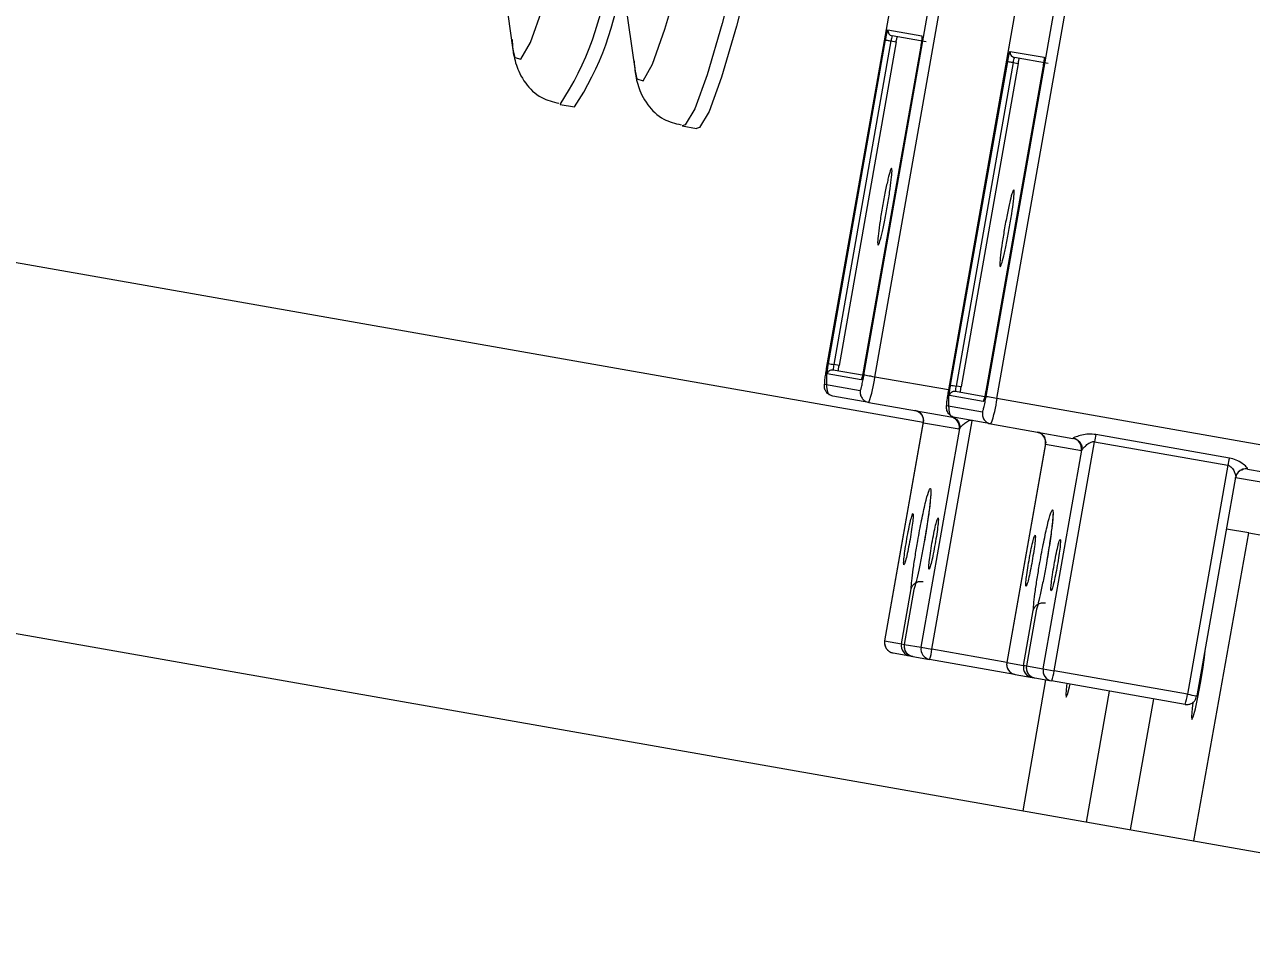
# Model space of a CAD drawing. Header units: millimetres. Extents: x 0 to 1189, y 0 to 841.
# Drawn here: x 624.827 to 629.529, y 586.482 to 590.037 of the extents above; entities that cross this region are included whole.
import ezdxf

# ---------------------------------------------------------------- set-up
doc = ezdxf.new("R2010")
doc.units = ezdxf.units.MM
doc.layers.get('0').update_dxf_attribs({"lineweight": 18})
doc.layers.add('尺寸线层', color=3, linetype='Continuous', lineweight=18)
doc.dimstyles.new('ISO-25', dxfattribs={"dimtxt": 2.5, "dimasz": 2.5, "dimexe": 1.25, "dimexo": 0.625, "dimtad": 1, "dimtxsty": 'Standard', "dimcen": 2.5, "dimdle": 5, "dimadec": 0, "dimazin": 0, "dimtfac": 1, "dimtmove": 0, "dimatfit": 3, "dimfxl": 1, "dimarcsym": 0})

# ---------------------------------------------------------------- blocks, each defined once
blk = doc.blocks.new('*X16')
at = {"layer": '尺寸线层', "linetype": 'Continuous'}
for points in [[(668.6687, 617.1299), (668.6299, 612.9938), (667.2905, 613.2299)], [(655.1602, 540.5189), (656.5383, 544.4188), (655.199, 544.6549)]]:
    blk.add_hatch(color=0, dxfattribs=at).paths.add_polyline_path(points, flags=0)
at = {"layer": '尺寸线层', "color": 0, "linetype": 'Continuous'}
for p, q in [((666.5541, 617.5027), (670.6383, 616.7826)), ((668.6687, 617.1299), (655.1602, 540.5189)), ((625.2283, 545.7966), (657.1298, 540.1716))]:
    blk.add_line(p, q, dxfattribs=at)
at = {"layer": '尺寸线层', "color": 0, "insert": (658.4206, 579.4404), "char_height": 3.5, "width": 28.938547, "attachment_point": 5, "rotation": 80.0001}
blk.add_mtext('388,96', dxfattribs=at)

msp = doc.modelspace()

# ---------------------------------------------------------------- linework, layer by layer
at = {"color": 7, "linetype": 'Continuous', "lineweight": 15}
for p, q in [((628.512, 588.6097), (628.9938, 591.3421)), ((628.5537, 588.6023), (629.0355, 591.3348)), ((626.651, 590.2743), (626.6986, 589.94)), ((627.119, 590.1918), (627.1667, 589.8575)), ((628.1596, 590.193), (627.8995, 588.7177)), ((628.0439, 588.6922), (628.3041, 590.1676)), ((628.6277, 590.1105), (628.3675, 588.6352)), ((627.9078, 588.7365), (628.1266, 589.9774)), ((628.136, 590.0164), (628.2659, 589.9934)), ((628.2821, 589.9703), (628.1522, 589.9932)), ((628.1475, 589.9737), (627.9287, 588.7329)), ((628.1672, 589.9702), (627.9484, 588.7294)), ((628.2614, 589.9536), (628.0426, 588.7128)), ((628.2614, 589.9536), (628.0426, 588.7128)), ((628.1475, 589.9737), (628.1672, 589.9702)), ((628.2614, 589.9536), (628.2614, 589.9536)), ((628.604, 589.9338), (628.734, 589.9109)), ((628.3759, 588.654), (628.5947, 589.8949)), ((628.6156, 589.8912), (628.3968, 588.6503)), ((628.6352, 589.8877), (628.4164, 588.6469)), ((628.6156, 589.8912), (628.6352, 589.8877)), ((628.7502, 589.8878), (628.6202, 589.9107)), ((628.7294, 589.8711), (628.5106, 588.6302)), ((628.7295, 589.8711), (628.5107, 588.6302)), ((628.7294, 589.8711), (628.7295, 589.8711)), ((626.8797, 589.7302), (626.9346, 589.7205)), ((627.3477, 589.6476), (627.4026, 589.6379)), ((628.2708, 588.5101), (623.2549, 589.3945)), ((627.9264, 588.7129), (628.0451, 588.692)), ((627.9484, 588.7294), (627.9287, 588.7329)), ((628.0333, 588.6738), (627.9033, 588.6967)), ((627.8928, 588.658), (628.0299, 588.6338)), ((628.5013, 588.5913), (628.3714, 588.6142)), ((628.3945, 588.6304), (628.5132, 588.6095)), ((628.4164, 588.6469), (628.3968, 588.6503)), ((628.0623, 588.5874), (627.9251, 588.6116)), ((628.0623, 588.5874), (628.3768, 588.532)), ((628.3608, 588.5754), (628.498, 588.5512)), ((628.2708, 588.527), (628.2722, 588.5152)), ((628.5303, 588.5049), (628.3932, 588.5291)), ((628.2712, 588.5125), (628.1232, 587.673)), ((628.2711, 588.5115), (628.1232, 587.673)), ((628.2628, 587.6484), (628.4107, 588.4869)), ((628.2721, 588.5098), (628.2711, 588.5115)), ((628.2721, 588.5098), (628.4092, 588.4857)), ((628.4107, 588.4869), (628.4092, 588.4857)), ((628.5303, 588.5049), (628.8449, 588.4495)), ((628.7392, 588.4299), (628.5912, 587.5904)), ((628.7391, 588.4289), (628.5913, 587.5904)), ((628.7389, 588.4445), (628.7403, 588.4326)), ((628.7401, 588.4273), (628.7391, 588.4289)), ((628.7401, 588.4273), (628.8773, 588.4031)), ((628.7726, 587.5585), (628.9275, 588.4369)), ((628.9275, 588.4369), (629.4386, 588.3468)), ((629.4442, 588.3743), (628.933, 588.4644)), ((628.7309, 587.5658), (628.8787, 588.4043)), ((628.8787, 588.4043), (628.8773, 588.4031)), ((629.4386, 588.3468), (629.2837, 587.4683)), ((629.5133, 588.3316), (632.5011, 587.8048)), ((629.3207, 587.4618), (629.4687, 588.3013)), ((629.467, 588.2991), (629.4685, 588.3003)), ((630.5637, 588.1058), (629.4683, 588.2989)), ((629.4687, 588.3042), (629.474, 588.3149)), ((629.519, 588.0869), (629.4336, 588.1019)), ((629.3079, 586.9056), (629.519, 588.0869)), ((629.519, 588.0869), (632.4679, 587.5669)), ((628.1876, 587.6616), (628.2248, 587.8726)), ((628.2356, 587.8707), (628.1984, 587.6597)), ((628.2356, 587.8706), (628.1984, 587.6597)), ((628.2356, 587.8707), (628.2356, 587.8706)), ((628.6557, 587.5791), (628.6929, 587.79)), ((628.7036, 587.7881), (628.6664, 587.5772)), ((628.7037, 587.7881), (628.6665, 587.5772)), ((628.7036, 587.7881), (628.7037, 587.7881)), ((624.4744, 587.7579), (630.0389, 586.7767)), ((628.1232, 587.673), (628.1876, 587.6616)), ((628.1232, 587.673), (628.1232, 587.673)), ((628.1556, 587.6266), (628.22, 587.6153)), ((628.1984, 587.6597), (628.2628, 587.6484)), ((628.1984, 587.6597), (628.1984, 587.6597)), ((628.2628, 587.6484), (628.3045, 587.641)), ((628.22, 587.6153), (628.2308, 587.6134)), ((628.2308, 587.6134), (628.2952, 587.602)), ((628.6209, 587.5446), (628.2952, 587.602)), ((628.5913, 587.5904), (628.5912, 587.5904)), ((628.5913, 587.5904), (628.6557, 587.5791)), ((628.6237, 587.5441), (628.688, 587.5328)), ((628.6665, 587.5772), (628.6664, 587.5772)), ((628.6665, 587.5772), (628.7309, 587.5658)), ((628.688, 587.5328), (628.6989, 587.5309)), ((628.6989, 587.5309), (628.7632, 587.5195)), ((628.7309, 587.5658), (628.7726, 587.5585)), ((629.2837, 587.4683), (628.7726, 587.5585)), ((628.7401, 587.5236), (628.6527, 587.0211)), ((629.2744, 587.4294), (628.7632, 587.5195)), ((628.8961, 586.9782), (628.9846, 587.4805)), ((629.1531, 587.4508), (629.0645, 586.9485))]:
    msp.add_line(p, q, dxfattribs=at)
at = {"color": 8, "linetype": 'Continuous', "lineweight": 15}
for p, q in [((628.1597, 590.193), (627.8996, 588.7177)), ((628.0857, 588.6849), (628.3458, 590.1602)), ((628.6278, 590.1105), (628.3676, 588.6351)), ((627.8996, 588.7177), (627.8995, 588.7177)), ((628.0426, 588.7128), (628.0426, 588.7128)), ((628.3675, 588.6352), (628.0857, 588.6849)), ((628.3676, 588.6351), (628.3675, 588.6352)), ((628.5107, 588.6302), (628.5106, 588.6302)), ((632.5185, 587.9032), (628.5537, 588.6023)), ((628.3045, 587.641), (628.4591, 588.5175)), ((628.5912, 587.5904), (628.3045, 587.641))]:
    msp.add_line(p, q, dxfattribs=at)
for points in [[(628.1638, 593.6871), (628.1583, 593.6388), (628.1179, 593.3164), (628.0667, 592.9544), (628.0063, 592.5637), (627.9385, 592.1562), (627.8655, 591.7443), (627.7894, 591.3406), (627.7126, 590.9572), (627.6373, 590.6058), (627.5659, 590.2971), (627.5006, 590.0405), (627.4432, 589.8438), (627.3956, 589.713), (627.3592, 589.6519), (627.3475, 589.6477)], [(626.6986, 589.94), (626.7056, 589.9106), (626.7294, 589.9033), (626.7655, 589.9674), (626.8127, 590.1009), (626.8359, 590.1783)], [(627.1667, 589.8575), (627.1736, 589.8281), (627.1975, 589.8207), (627.2336, 589.8849), (627.2807, 590.0184), (627.304, 590.0957)], [(628.0359, 588.6808), (628.0343, 588.6776), (628.0333, 588.6738)], [(628.5039, 588.5982), (628.5024, 588.595), (628.5013, 588.5913)]]:
    msp.add_lwpolyline(points, dxfattribs=at)
at = {"color": 7, "linetype": 'Continuous', "lineweight": 15}
for points in [[(628.212, 593.6184), (628.1728, 593.3067), (628.1216, 592.9447), (628.0612, 592.554), (627.9934, 592.1465), (627.9204, 591.7346), (627.8443, 591.3309), (627.7675, 590.9475), (627.6922, 590.5961), (627.6208, 590.2874), (627.5554, 590.0309), (627.4981, 589.8342), (627.4505, 589.7033), (627.4141, 589.6423), (627.4026, 589.6379)], [(628.0857, 588.6849), (628.078, 588.6862), (628.0704, 588.6876), (628.0634, 588.6888), (628.0572, 588.6899), (628.0519, 588.6908), (628.0479, 588.6915), (628.0452, 588.692), (628.0439, 588.6922)], [(628.5537, 588.6023), (628.546, 588.6037), (628.5385, 588.605), (628.5315, 588.6063), (628.5252, 588.6074), (628.52, 588.6083), (628.5159, 588.609), (628.5132, 588.6095), (628.512, 588.6097)], [(629.5133, 588.3316), (629.5055, 588.3322), (629.4982, 588.3314)], [(629.3047, 587.436), (629.302, 587.4139), (629.2994, 587.3831), (629.3008, 587.3719), (629.3059, 587.3819), (629.314, 587.4118), (629.3239, 587.4568), (629.334, 587.5103), (629.3428, 587.5639), (629.3489, 587.6096), (629.3513, 587.635)], [(628.8213, 587.5093), (628.8201, 587.4989), (628.8175, 587.4681), (628.8189, 587.4568), (628.824, 587.4669), (628.8322, 587.4967), (628.8345, 587.5069)]]:
    msp.add_lwpolyline(points, dxfattribs=at)
at = {"color": 8, "linetype": 'Continuous', "lineweight": 15}
for centre, radius, start, end in [((625.916, 590.3679), 1.1553, 326.5002, 353.9884), ((629.5073, 588.2937), 0.0394, 79.6931, 137.0398), ((628.7112, 590.6022), 2.9868, 259.9035, 260.1131), ((629.1793, 590.5197), 2.9868, 259.9035, 260.1131), ((633.9489, 613.849), 26.79, 259.97148, 260.04643)]:
    msp.add_arc(centre, radius, start, end, dxfattribs=at)
at = {"color": 7, "linetype": 'Continuous', "lineweight": 15}
for centre, radius, start, end in [((625.9889, 590.3452), 1.1334, 326.5536, 353.6187), ((628.1557, 590.0129), 0.02, 169.931, 259.9699), ((628.2305, 589.9641), 0.0835, 159.6092, 173.3927), ((628.6237, 589.9303), 0.02, 169.931, 259.9699), ((628.6976, 589.8818), 0.0826, 159.5279, 173.474), ((630.154, 601.4379), 12.8984, 259.97112, 260.06522), ((628.0097, 588.7136), 0.0833, 166.5991, 180.4193), ((627.6734, 588.7323), 0.415, 339.5695, 353.4362), ((629.3527, 594.1428), 5.5751, 259.9093, 260.127), ((628.4779, 588.631), 0.0834, 166.5945, 180.39), ((628.1415, 588.6498), 0.415, 339.5695, 353.4362), ((628.2327, 588.5168), 0.04, 349.9443, 79.9466), ((628.2332, 588.5187), 0.0386, 349.2584, 24.2987), ((628.3766, 588.5333), 0.00134, 279.5506, 339.6707), ((628.3699, 588.4926), 0.04, 349.9434, 79.9476), ((628.7008, 588.4343), 0.04, 349.9429, 79.958), ((628.7012, 588.4361), 0.0386, 349.2584, 24.2987), ((628.8447, 588.4508), 0.00134, 279.5506, 339.6707), ((628.8379, 588.4101), 0.04, 349.959, 79.9319), ((629.4193, 588.3518), 0.4992, 166.961, 170.1751), ((629.9268, 588.2624), 0.4954, 166.953, 170.1928), ((629.5131, 588.3329), 0.00137, 280.1009, 339.1205), ((629.507, 588.2939), 0.039, 137.0279, 170.5477), ((628.1626, 587.666), 0.04, 169.9394, 259.9516), ((628.227, 587.6546), 0.04, 169.9576, 259.9433), ((628.2378, 587.6527), 0.04, 169.9443, 259.9466), ((628.3022, 587.6414), 0.04, 169.9394, 259.9516), ((628.1404, 587.6598), 0.1652, 339.5398, 353.4707), ((628.6306, 587.5835), 0.04, 169.9394, 259.9516), ((628.695, 587.5721), 0.04, 169.9443, 259.9466), ((628.7058, 587.5702), 0.04, 169.9443, 259.9466), ((628.7702, 587.5588), 0.04, 169.9394, 259.9516), ((628.6078, 587.5774), 0.1659, 339.5673, 353.4432), ((629.1184, 587.4874), 0.1664, 339.588, 353.4225), ((629.3544, 587.6578), 0.1989, 259.5277, 260.2516), ((629.2814, 587.464), 0.0353, 258.5324, 284.1716)]:
    msp.add_arc(centre, radius, start, end, dxfattribs=at)
for points, knots in [([(626.6953, 589.9796), (626.6961, 589.9672), (626.6981, 589.9358), (626.707, 589.8891), (626.7356, 589.8202), (626.7985, 589.7536), (626.852, 589.7404), (626.875, 589.7347)], [0, 0, 0, 0, 0.0594749, 0.1509935, 0.2287067, 0.2871356, 0.3311525, 0.3311525, 0.3311525, 0.3311525]), ([(628.1266, 589.9774), (628.1276, 589.9823), (628.1289, 589.9899), (628.1309, 589.9991), (628.1323, 590.0053), (628.1336, 590.0103), (628.135, 590.0151), (628.1356, 590.0159), (628.136, 590.0164)], [0, 0, 0, 0, 0.00962976, 0.01480514, 0.02010441, 0.0252819, 0.03058249, 0.04021005, 0.04021005, 0.04021005, 0.04021005]), ([(628.1266, 589.9774), (628.1271, 589.9773), (628.128, 589.9771), (628.1329, 589.9763), (628.1397, 589.9751), (628.1449, 589.9742), (628.1475, 589.9737)], [0, 0, 0, 0, 0.00529667, 0.01059318, 0.01588983, 0.02118434, 0.02118434, 0.02118434, 0.02118434]), ([(628.1672, 589.9702), (628.1676, 589.9728), (628.1686, 589.978), (628.17, 589.9844), (628.1712, 589.9889), (628.1716, 589.9895), (628.1718, 589.9897)], [0, 0, 0, 0, 0.0050251, 0.01004895, 0.01507207, 0.02009602, 0.02009602, 0.02009602, 0.02009602]), ([(628.2659, 589.9934), (628.2662, 589.9929), (628.2665, 589.992), (628.2662, 589.987), (628.2657, 589.9818), (628.2649, 589.9755), (628.2636, 589.9663), (628.2622, 589.9586), (628.2614, 589.9536)], [0, 0, 0, 0, 0.00962679, 0.01480488, 0.02010419, 0.02528161, 0.03057904, 0.04020802, 0.04020802, 0.04020802, 0.04020802]), ([(628.5947, 589.8949), (628.5956, 589.8998), (628.597, 589.9074), (628.5989, 589.9165), (628.6003, 589.9227), (628.6016, 589.9278), (628.603, 589.9326), (628.6036, 589.9333), (628.604, 589.9338)], [0, 0, 0, 0, 0.009629, 0.01480541, 0.02010364, 0.0252819, 0.03058264, 0.04021051, 0.04021051, 0.04021051, 0.04021051]), ([(627.1633, 589.897), (627.1641, 589.8847), (627.1661, 589.8533), (627.1751, 589.8065), (627.2037, 589.7376), (627.2665, 589.6711), (627.32, 589.6578), (627.343, 589.6521)], [0, 0, 0, 0, 0.0594744, 0.1509906, 0.2287045, 0.2871328, 0.3311468, 0.3311468, 0.3311468, 0.3311468]), ([(628.5947, 589.8949), (628.5951, 589.8948), (628.596, 589.8946), (628.601, 589.8937), (628.6078, 589.8926), (628.613, 589.8916), (628.6156, 589.8912)], [0, 0, 0, 0, 0.00529571, 0.01059307, 0.01588978, 0.02118434, 0.02118434, 0.02118434, 0.02118434]), ([(628.6352, 589.8877), (628.6357, 589.8903), (628.6366, 589.8954), (628.6381, 589.9019), (628.6393, 589.9064), (628.6397, 589.9069), (628.6399, 589.9072)], [0, 0, 0, 0, 0.00502632, 0.0100507, 0.01507378, 0.02009861, 0.02009861, 0.02009861, 0.02009861]), ([(628.734, 589.9109), (628.7342, 589.9103), (628.7345, 589.9094), (628.7342, 589.9044), (628.7337, 589.8993), (628.7329, 589.893), (628.7316, 589.8837), (628.7303, 589.8761), (628.7295, 589.8711)], [0, 0, 0, 0, 0.00962874, 0.01480512, 0.02010466, 0.02528291, 0.03058081, 0.04020879, 0.04020879, 0.04020879, 0.04020879]), ([(628.15, 589.4859), (628.1484, 589.4838), (628.1453, 589.4798), (628.1363, 589.4462), (628.1256, 589.3977), (628.1185, 589.3591), (628.1149, 589.3397)], [0, 0, 0, 0, 0.0376917, 0.0753836, 0.1130742, 0.1507673, 0.1507673, 0.1507673, 0.1507673]), ([(628.133, 589.3366), (628.1362, 589.3559), (628.1428, 589.3947), (628.1493, 589.4439), (628.1524, 589.4786), (628.1508, 589.4834), (628.15, 589.4859)], [0, 0, 0, 0, 0.0376901, 0.0753828, 0.1130767, 0.1507683, 0.1507683, 0.1507683, 0.1507683]), ([(628.618, 589.4033), (628.6165, 589.4013), (628.6133, 589.3973), (628.6043, 589.3637), (628.5936, 589.3152), (628.5865, 589.2765), (628.583, 589.2572)], [0, 0, 0, 0, 0.0376918, 0.0753845, 0.1130746, 0.1507675, 0.1507675, 0.1507675, 0.1507675]), ([(628.601, 589.254), (628.6043, 589.2734), (628.6108, 589.3122), (628.6174, 589.3614), (628.6204, 589.3961), (628.6188, 589.4009), (628.618, 589.4033)], [0, 0, 0, 0, 0.0376899, 0.0753813, 0.1130751, 0.1507683, 0.1507683, 0.1507683, 0.1507683]), ([(628.1149, 589.3397), (628.1116, 589.3204), (628.1051, 589.2816), (628.0986, 589.2324), (628.0955, 589.1977), (628.0971, 589.1929), (628.0979, 589.1904)], [0, 0, 0, 0, 0.0376907, 0.0753821, 0.1130764, 0.1507681, 0.1507681, 0.1507681, 0.1507681]), ([(628.0979, 589.1904), (628.0995, 589.1924), (628.1026, 589.1965), (628.1116, 589.2301), (628.1223, 589.2786), (628.1294, 589.3172), (628.133, 589.3366)], [0, 0, 0, 0, 0.0376916, 0.0753841, 0.1130757, 0.1507677, 0.1507677, 0.1507677, 0.1507677]), ([(628.583, 589.2572), (628.5797, 589.2378), (628.5731, 589.1991), (628.5666, 589.1499), (628.5636, 589.1152), (628.5652, 589.1103), (628.5659, 589.1079)], [0, 0, 0, 0, 0.0376898, 0.0753875, 0.1130769, 0.1507682, 0.1507682, 0.1507682, 0.1507682]), ([(628.5659, 589.1079), (628.5675, 589.1099), (628.5707, 589.1139), (628.5797, 589.1476), (628.5904, 589.196), (628.5975, 589.2347), (628.601, 589.254)], [0, 0, 0, 0, 0.0376932, 0.0753847, 0.1130749, 0.1507673, 0.1507673, 0.1507673, 0.1507673]), ([(627.8996, 588.7177), (627.8983, 588.7102), (627.8964, 588.6988), (627.8944, 588.6849), (627.8932, 588.6755), (627.8924, 588.6677), (627.892, 588.6602), (627.8924, 588.6588), (627.8928, 588.658)], [0, 0, 0, 0, 0.01444027, 0.02220466, 0.0301543, 0.03792126, 0.0458701, 0.06031308, 0.06031308, 0.06031308, 0.06031308]), ([(627.9018, 588.7173), (627.9014, 588.7125), (627.9007, 588.7024), (627.9, 588.6862), (627.8998, 588.6694), (627.9003, 588.6533), (627.9016, 588.6391), (627.9039, 588.628), (627.9069, 588.6202), (627.9098, 588.618), (627.9111, 588.6169)], [0, 0, 0, 0, 0.0106814, 0.0224494, 0.0351397, 0.0485448, 0.0623537, 0.0762372, 0.0898816, 0.1030145, 0.1030145, 0.1030145, 0.1030145]), ([(627.9033, 588.6967), (627.9031, 588.6973), (627.9028, 588.6982), (627.9031, 588.7032), (627.9036, 588.7083), (627.9044, 588.7146), (627.9057, 588.7239), (627.907, 588.7316), (627.9078, 588.7365)], [0, 0, 0, 0, 0.00962713, 0.01480535, 0.02010481, 0.02528236, 0.03058041, 0.04020901, 0.04020901, 0.04020901, 0.04020901]), ([(627.9033, 588.6967), (627.9041, 588.6992), (627.9056, 588.7043), (627.9113, 588.71), (627.9186, 588.7134), (627.9238, 588.7131), (627.9264, 588.7129)], [0, 0, 0, 0, 0.00782349, 0.01564879, 0.02347297, 0.03130101, 0.03130101, 0.03130101, 0.03130101]), ([(627.9461, 588.7095), (627.946, 588.7098), (627.9458, 588.7104), (627.9462, 588.7151), (627.9471, 588.7216), (627.9479, 588.7268), (627.9484, 588.7294)], [0, 0, 0, 0, 0.0050236, 0.01004891, 0.01507467, 0.0201028, 0.0201028, 0.0201028, 0.0201028]), ([(628.0426, 588.7128), (628.0417, 588.7078), (628.0403, 588.7002), (628.0384, 588.6911), (628.037, 588.6849), (628.0357, 588.6798), (628.0343, 588.675), (628.0337, 588.6743), (628.0333, 588.6738)], [0, 0, 0, 0, 0.0096292, 0.01480464, 0.02010399, 0.02528215, 0.0305828, 0.0402105, 0.0402105, 0.0402105, 0.0402105]), ([(628.0299, 588.6338), (628.0305, 588.6345), (628.0314, 588.6356), (628.0336, 588.6428), (628.0355, 588.6503), (628.0376, 588.6596), (628.0405, 588.6733), (628.0426, 588.6848), (628.0439, 588.6922)], [0, 0, 0, 0, 0.01444455, 0.02221238, 0.03015721, 0.03792953, 0.04587797, 0.06032298, 0.06032298, 0.06032298, 0.06032298]), ([(627.9251, 588.6116), (627.9201, 588.6131), (627.91, 588.6161), (627.8986, 588.6275), (627.8918, 588.6422), (627.8924, 588.6527), (627.8928, 588.658)], [0, 0, 0, 0, 0.01565186, 0.03130041, 0.04694988, 0.06260242, 0.06260242, 0.06260242, 0.06260242]), ([(628.0299, 588.6338), (628.0296, 588.6285), (628.029, 588.618), (628.0358, 588.6033), (628.0471, 588.5919), (628.0572, 588.5889), (628.0623, 588.5874)], [0, 0, 0, 0, 0.01565249, 0.03130203, 0.04695487, 0.06260115, 0.06260115, 0.06260115, 0.06260115]), ([(628.3676, 588.6351), (628.3663, 588.6277), (628.3644, 588.6163), (628.3624, 588.6024), (628.3612, 588.593), (628.3605, 588.5852), (628.36, 588.5777), (628.3605, 588.5763), (628.3608, 588.5754)], [0, 0, 0, 0, 0.01444026, 0.02221139, 0.03015512, 0.03792356, 0.04587079, 0.06031376, 0.06031376, 0.06031376, 0.06031376]), ([(628.3698, 588.6348), (628.3695, 588.63), (628.3688, 588.6199), (628.3681, 588.6036), (628.3679, 588.5869), (628.3683, 588.5708), (628.3696, 588.5566), (628.3719, 588.5455), (628.375, 588.5377), (628.3778, 588.5355), (628.3792, 588.5344)], [0, 0, 0, 0, 0.0106819, 0.0224499, 0.0351394, 0.0485443, 0.062353, 0.0762364, 0.0898819, 0.1030126, 0.1030126, 0.1030126, 0.1030126]), ([(628.3714, 588.6142), (628.3711, 588.6148), (628.3708, 588.6157), (628.3711, 588.6206), (628.3716, 588.6258), (628.3724, 588.6321), (628.3737, 588.6413), (628.375, 588.649), (628.3759, 588.654)], [0, 0, 0, 0, 0.00962687, 0.01480501, 0.02010437, 0.02528184, 0.03057932, 0.04020802, 0.04020802, 0.04020802, 0.04020802]), ([(628.3714, 588.6142), (628.3721, 588.6167), (628.3736, 588.6218), (628.3793, 588.6275), (628.3866, 588.6309), (628.3919, 588.6306), (628.3945, 588.6304)], [0, 0, 0, 0, 0.00782349, 0.0156488, 0.02347845, 0.03130053, 0.03130053, 0.03130053, 0.03130053]), ([(628.4141, 588.6269), (628.414, 588.6273), (628.4138, 588.6279), (628.4142, 588.6325), (628.4151, 588.6391), (628.416, 588.6443), (628.4164, 588.6469)], [0, 0, 0, 0, 0.00502351, 0.01004872, 0.0150744, 0.02010182, 0.02010182, 0.02010182, 0.02010182]), ([(628.5107, 588.6302), (628.5097, 588.6253), (628.5084, 588.6177), (628.5064, 588.6086), (628.505, 588.6024), (628.5037, 588.5973), (628.5023, 588.5925), (628.5017, 588.5917), (628.5013, 588.5913)], [0, 0, 0, 0, 0.00962924, 0.01480541, 0.02010459, 0.025282, 0.0305808, 0.04021008, 0.04021008, 0.04021008, 0.04021008]), ([(628.3932, 588.5291), (628.3881, 588.5306), (628.378, 588.5336), (628.3666, 588.545), (628.3598, 588.5596), (628.3605, 588.5702), (628.3608, 588.5754)], [0, 0, 0, 0, 0.0156518, 0.03130031, 0.04694982, 0.06260241, 0.06260241, 0.06260241, 0.06260241]), ([(628.498, 588.5512), (628.4986, 588.552), (628.4995, 588.5531), (628.5016, 588.5602), (628.5035, 588.5677), (628.5056, 588.5771), (628.5085, 588.5908), (628.5106, 588.6023), (628.512, 588.6097)], [0, 0, 0, 0, 0.01444336, 0.02221125, 0.03015711, 0.03792776, 0.04587593, 0.0603201, 0.0603201, 0.0603201, 0.0603201]), ([(628.2395, 588.5563), (628.2424, 588.5556), (628.2486, 588.5541), (628.2569, 588.5492), (628.2642, 588.5423), (628.2673, 588.5365), (628.2688, 588.5336)], [0, 0, 0, 0, 0.00898864, 0.01857762, 0.02854633, 0.03861351, 0.03861351, 0.03861351, 0.03861351]), ([(628.3779, 588.5328), (628.3827, 588.5314), (628.3902, 588.5293), (628.3985, 588.5228), (628.404, 588.5167), (628.408, 588.5095), (628.4114, 588.4996), (628.411, 588.4919), (628.4107, 588.4869)], [0, 0, 0, 0, 0.01496448, 0.02302783, 0.03125322, 0.03947576, 0.04753612, 0.06250671, 0.06250671, 0.06250671, 0.06250671]), ([(628.4107, 588.4869), (628.4112, 588.4878), (628.4123, 588.4898), (628.4176, 588.4961), (628.4268, 588.5053), (628.4387, 588.5146), (628.4489, 588.519), (628.4553, 588.5199), (628.4581, 588.5196), (628.4594, 588.5195)], [0, 0, 0, 0, 0.00711099, 0.01528198, 0.03054412, 0.04579497, 0.05428593, 0.05787533, 0.06115928, 0.06115928, 0.06115928, 0.06115928]), ([(628.498, 588.5512), (628.4976, 588.546), (628.497, 588.5354), (628.5038, 588.5208), (628.5152, 588.5094), (628.5253, 588.5064), (628.5303, 588.5049)], [0, 0, 0, 0, 0.01565254, 0.03130213, 0.04695071, 0.06260242, 0.06260242, 0.06260242, 0.06260242]), ([(628.7075, 588.4737), (628.7105, 588.473), (628.7166, 588.4716), (628.725, 588.4667), (628.7323, 588.4598), (628.7353, 588.454), (628.7368, 588.4511)], [0, 0, 0, 0, 0.00898762, 0.01857296, 0.02854159, 0.03861127, 0.03861127, 0.03861127, 0.03861127]), ([(628.933, 588.4644), (628.9236, 588.4653), (628.9048, 588.4671), (628.878, 588.4623), (628.8591, 588.4567), (628.8485, 588.4525), (628.8468, 588.451), (628.8459, 588.4503)], [0, 0, 0, 0, 0.022444, 0.04484519, 0.06718314, 0.07887175, 0.08967864, 0.08967864, 0.08967864, 0.08967864]), ([(628.8459, 588.4503), (628.8508, 588.4489), (628.8583, 588.4468), (628.8666, 588.4403), (628.872, 588.4341), (628.8761, 588.427), (628.8795, 588.417), (628.879, 588.4093), (628.8787, 588.4043)], [0, 0, 0, 0, 0.0149644, 0.0230277, 0.03124924, 0.03947446, 0.04753477, 0.06250566, 0.06250566, 0.06250566, 0.06250566]), ([(628.8787, 588.4043), (628.8792, 588.4053), (628.8803, 588.4073), (628.8856, 588.4135), (628.8949, 588.4228), (628.9067, 588.4321), (628.917, 588.4364), (628.9233, 588.4374), (628.9261, 588.4371), (628.9275, 588.4369)], [0, 0, 0, 0, 0.00710872, 0.01527961, 0.03054434, 0.04579408, 0.05428549, 0.05787465, 0.06115373, 0.06115373, 0.06115373, 0.06115373]), ([(629.4386, 588.3468), (629.4399, 588.3465), (629.4427, 588.3458), (629.4482, 588.3428), (629.456, 588.3353), (629.463, 588.3227), (629.4674, 588.311), (629.469, 588.3035), (629.4687, 588.3013), (629.4685, 588.3003)], [0, 0, 0, 0, 0.00314131, 0.00658171, 0.01470335, 0.02934134, 0.04395744, 0.05181075, 0.058635, 0.058635, 0.058635, 0.058635]), ([(629.5143, 588.3325), (629.5143, 588.3333), (629.5143, 588.3351), (629.5077, 588.3423), (629.4936, 588.3537), (629.4714, 588.3672), (629.4532, 588.3719), (629.4442, 588.3743)], [0, 0, 0, 0, 0.01011022, 0.02104179, 0.04200547, 0.06300174, 0.08399687, 0.08399687, 0.08399687, 0.08399687]), ([(629.4782, 588.3203), (629.4811, 588.3229), (629.4867, 588.3279), (629.4945, 588.3302), (629.4983, 588.3314)], [0, 0, 0, 0, 0.01178628, 0.02321821, 0.02321821, 0.02321821, 0.02321821]), ([(628.2501, 588.0568), (628.2549, 588.0833), (628.2647, 588.1365), (628.2795, 588.2037), (628.2916, 588.2482), (628.2993, 588.2632), (628.3014, 588.2465), (628.2975, 588.2005), (628.2884, 588.1323), (628.2794, 588.079), (628.2749, 588.0524)], [0, 0, 0, 0, 0.051913, 0.1038289, 0.155738, 0.2076503, 0.2595617, 0.3114739, 0.3633859, 0.4152986, 0.4152986, 0.4152986, 0.4152986]), ([(628.2997, 588.2418), (628.2997, 588.2418), (628.2996, 588.2425), (628.2999, 588.2384), (628.2993, 588.2256), (628.2964, 588.1932), (628.2891, 588.1389), (628.2809, 588.0872), (628.2758, 588.0579), (628.2748, 588.0524)], [0, 0, 0, 0, 0.0008295, 0.0152378, 0.0405421, 0.0799536, 0.128681, 0.1795717, 0.1913669, 0.1913669, 0.1913669, 0.1913669]), ([(628.2083, 588.0641), (628.2107, 588.077), (628.2154, 588.1028), (628.2226, 588.1353), (628.2285, 588.1568), (628.2322, 588.1641), (628.2332, 588.156), (628.2313, 588.1337), (628.2269, 588.1007), (628.2226, 588.0749), (628.2204, 588.062)], [0, 0, 0, 0, 0.0251402, 0.0502871, 0.0754315, 0.1005771, 0.1257225, 0.150868, 0.17601, 0.2011537, 0.2011537, 0.2011537, 0.2011537]), ([(628.3046, 588.0472), (628.307, 588.06), (628.3117, 588.0858), (628.3189, 588.1183), (628.3247, 588.1399), (628.3284, 588.1471), (628.3294, 588.139), (628.3276, 588.1168), (628.3232, 588.0838), (628.3188, 588.0579), (628.3166, 588.045)], [0, 0, 0, 0, 0.0251406, 0.0502866, 0.075431, 0.1005767, 0.1257223, 0.1508678, 0.1760099, 0.2011537, 0.2011537, 0.2011537, 0.2011537]), ([(628.7181, 587.9742), (628.723, 588.0008), (628.7327, 588.054), (628.7476, 588.1212), (628.7596, 588.1656), (628.7673, 588.1807), (628.7694, 588.1639), (628.7655, 588.118), (628.7565, 588.0498), (628.7475, 587.9965), (628.743, 587.9699)], [0, 0, 0, 0, 0.0519132, 0.1038284, 0.1557396, 0.2076508, 0.2595627, 0.3114756, 0.3633876, 0.4153008, 0.4153008, 0.4153008, 0.4153008]), ([(628.7677, 588.1593), (628.7677, 588.1593), (628.7677, 588.1599), (628.7679, 588.1559), (628.7674, 588.143), (628.7644, 588.1106), (628.7572, 588.0564), (628.749, 588.0047), (628.7438, 587.9754), (628.7429, 587.9699)], [0, 0, 0, 0, 0.0008316, 0.0152379, 0.0405422, 0.079954, 0.1286815, 0.1795716, 0.1913675, 0.1913675, 0.1913675, 0.1913675]), ([(628.2204, 588.062), (628.218, 588.0491), (628.2133, 588.0234), (628.2061, 587.9909), (628.2003, 587.9693), (628.1965, 587.962), (628.1955, 587.9701), (628.1974, 587.9924), (628.2018, 588.0254), (628.2062, 588.0512), (628.2083, 588.0641)], [0, 0, 0, 0, 0.025149, 0.050296, 0.0754414, 0.1005881, 0.1257347, 0.1508812, 0.1760254, 0.2011772, 0.2011772, 0.2011772, 0.2011772]), ([(628.2248, 587.8726), (628.2255, 587.8822), (628.2269, 587.9018), (628.2326, 587.9472), (628.2404, 588.0002), (628.2469, 588.0381), (628.2501, 588.0568)], [0, 0, 0, 0, 0.0455815, 0.0930138, 0.140439, 0.1860176, 0.1860176, 0.1860176, 0.1860176]), ([(628.2749, 588.0524), (628.2715, 588.0338), (628.2647, 587.9959), (628.2539, 587.9434), (628.2437, 587.8988), (628.2383, 587.8799), (628.2356, 587.8706)], [0, 0, 0, 0, 0.0455859, 0.0930152, 0.1404366, 0.1860217, 0.1860217, 0.1860217, 0.1860217]), ([(628.6764, 587.9816), (628.6788, 587.9945), (628.6835, 588.0202), (628.6907, 588.0528), (628.6965, 588.0743), (628.7002, 588.0816), (628.7012, 588.0735), (628.6994, 588.0512), (628.695, 588.0182), (628.6906, 587.9924), (628.6884, 587.9795)], [0, 0, 0, 0, 0.0251406, 0.0502866, 0.075431, 0.1005767, 0.1257223, 0.1508678, 0.1760099, 0.2011537, 0.2011537, 0.2011537, 0.2011537]), ([(628.7726, 587.9646), (628.775, 587.9775), (628.7797, 588.0032), (628.7869, 588.0358), (628.7928, 588.0573), (628.7965, 588.0646), (628.7975, 588.0565), (628.7956, 588.0342), (628.7912, 588.0012), (628.7869, 587.9754), (628.7847, 587.9625)], [0, 0, 0, 0, 0.0251402, 0.0502861, 0.075432, 0.1005758, 0.1257213, 0.1508683, 0.1760104, 0.2011537, 0.2011537, 0.2011537, 0.2011537]), ([(628.3166, 588.045), (628.3143, 588.0322), (628.3095, 588.0064), (628.3024, 587.9739), (628.2965, 587.9523), (628.2928, 587.9451), (628.2918, 587.9532), (628.2937, 587.9754), (628.2981, 588.0084), (628.3024, 588.0343), (628.3046, 588.0472)], [0, 0, 0, 0, 0.0251472, 0.0502924, 0.075436, 0.1005795, 0.1257242, 0.1508647, 0.1760123, 0.2011553, 0.2011553, 0.2011553, 0.2011553]), ([(628.6884, 587.9795), (628.6861, 587.9666), (628.6813, 587.9409), (628.6742, 587.9083), (628.6683, 587.8868), (628.6646, 587.8795), (628.6636, 587.8876), (628.6655, 587.9099), (628.6698, 587.9429), (628.6742, 587.9687), (628.6764, 587.9816)], [0, 0, 0, 0, 0.0251491, 0.0502962, 0.0754417, 0.1005885, 0.1257351, 0.1508817, 0.1760249, 0.2011772, 0.2011772, 0.2011772, 0.2011772]), ([(628.6929, 587.79), (628.6935, 587.7996), (628.6949, 587.8193), (628.7006, 587.8647), (628.7084, 587.9176), (628.7149, 587.9556), (628.7181, 587.9742)], [0, 0, 0, 0, 0.0455834, 0.0930139, 0.1404398, 0.1860181, 0.1860181, 0.1860181, 0.1860181]), ([(628.743, 587.9699), (628.7396, 587.9513), (628.7327, 587.9133), (628.7219, 587.8609), (628.7117, 587.8163), (628.7063, 587.7974), (628.7037, 587.7881)], [0, 0, 0, 0, 0.0455856, 0.0930141, 0.1404425, 0.1860216, 0.1860216, 0.1860216, 0.1860216]), ([(628.7847, 587.9625), (628.7823, 587.9496), (628.7776, 587.9239), (628.7704, 587.8913), (628.7646, 587.8698), (628.7608, 587.8625), (628.7598, 587.8706), (628.7617, 587.8929), (628.7661, 587.9259), (628.7705, 587.9517), (628.7726, 587.9646)], [0, 0, 0, 0, 0.0251468, 0.0502919, 0.075437, 0.1005804, 0.1257232, 0.1508652, 0.1760128, 0.2011553, 0.2011553, 0.2011553, 0.2011553]), ([(628.2248, 587.8726), (628.2264, 587.8771), (628.2294, 587.8861), (628.2392, 587.8947), (628.2485, 587.8991), (628.2586, 587.9019), (628.2664, 587.9013), (628.2714, 587.9009)], [0, 0, 0, 0, 0.01500682, 0.03001241, 0.03797406, 0.0455917, 0.06009898, 0.06009898, 0.06009898, 0.06009898]), ([(628.6929, 587.79), (628.6944, 587.7945), (628.6975, 587.8036), (628.7073, 587.8121), (628.7166, 587.8166), (628.7267, 587.8194), (628.7344, 587.8188), (628.7395, 587.8184)], [0, 0, 0, 0, 0.01500602, 0.030016, 0.03797786, 0.0455957, 0.06010343, 0.06010343, 0.06010343, 0.06010343]), ([(628.1232, 587.673), (628.1227, 587.6677), (628.1222, 587.6609), (628.1243, 587.6546), (628.1248, 587.6531)], [0, 0, 0, 0, 0.01552683, 0.0201009, 0.0201009, 0.0201009, 0.0201009]), ([(628.1248, 587.6531), (628.125, 587.6525), (628.1262, 587.6485), (628.1304, 587.6415), (628.1387, 587.6333), (628.1477, 587.628), (628.1538, 587.6274), (628.1557, 587.6273)], [0, 0, 0, 0, 0.00188787, 0.01256162, 0.02411793, 0.03701982, 0.04263786, 0.04263786, 0.04263786, 0.04263786]), ([(628.1984, 587.6597), (628.198, 587.6545), (628.1976, 587.6471), (628.2008, 587.6367), (628.2038, 587.632), (628.2056, 587.629)], [0, 0, 0, 0, 0.01551198, 0.02196451, 0.03234427, 0.03234427, 0.03234427, 0.03234427]), ([(628.2056, 587.629), (628.2057, 587.6289), (628.2076, 587.6255), (628.2141, 587.6202), (628.2228, 587.6147), (628.229, 587.6142), (628.2309, 587.614)], [0, 0, 0, 0, 0.00028955, 0.01184868, 0.02475783, 0.03038297, 0.03038297, 0.03038297, 0.03038297]), ([(628.5912, 587.5904), (628.5908, 587.5852), (628.5902, 587.5784), (628.5924, 587.572), (628.5929, 587.5706)], [0, 0, 0, 0, 0.01552651, 0.02009873, 0.02009873, 0.02009873, 0.02009873]), ([(628.5929, 587.5706), (628.593, 587.57), (628.5942, 587.566), (628.5985, 587.559), (628.6067, 587.5508), (628.6157, 587.5454), (628.6219, 587.5449), (628.6237, 587.5447)], [0, 0, 0, 0, 0.00188787, 0.01256454, 0.02412086, 0.03702275, 0.04264079, 0.04264079, 0.04264079, 0.04264079]), ([(628.6664, 587.5772), (628.6661, 587.572), (628.6656, 587.5646), (628.6688, 587.5542), (628.6718, 587.5494), (628.6737, 587.5465)], [0, 0, 0, 0, 0.01551198, 0.02196631, 0.03234616, 0.03234616, 0.03234616, 0.03234616]), ([(628.6737, 587.5465), (628.6737, 587.5464), (628.6757, 587.543), (628.6822, 587.5376), (628.6909, 587.5322), (628.6971, 587.5316), (628.6989, 587.5315)], [0, 0, 0, 0, 0.00028955, 0.01184868, 0.02475783, 0.03038297, 0.03038297, 0.03038297, 0.03038297]), ([(629.29, 587.4297), (629.2938, 587.4309), (629.3014, 587.4333), (629.3104, 587.4412), (629.3167, 587.4511), (629.3177, 587.4586), (629.3182, 587.4623)], [0, 0, 0, 0, 0.01185756, 0.02359595, 0.03511623, 0.04629291, 0.04629291, 0.04629291, 0.04629291])]:
    msp.add_open_spline(points, degree=3, knots=knots, dxfattribs=at)

# ---------------------------------------------------------------- dimensions: what is measured, and where the dimension line sits
at = {"layer": '尺寸线层'}
dim = msp.add_linear_dim(base=(655.1602, 540.5189), p1=(666.5541, 617.5027), p2=(625.2283, 545.7966), angle=80.0001, dimstyle='ISO-25', override={"dimtxt": 3.5, "dimasz": 4.08, "dimexe": 2, "dimexo": 0, "dimgap": 1.524, "dimlfac": 5, "dimzin": 0, "dimsah": 1, "dimdle": 8.16, "dimadec": 2, "dimtfill": 1, "dimtolj": 1, "dimtzin": 8}, dxfattribs=at)
dim.commit()
dim.dimension.update_dxf_attribs({"geometry": '*X16', "text_midpoint": (658.4206, 579.4404)})

doc.saveas('drawing.dxf')
